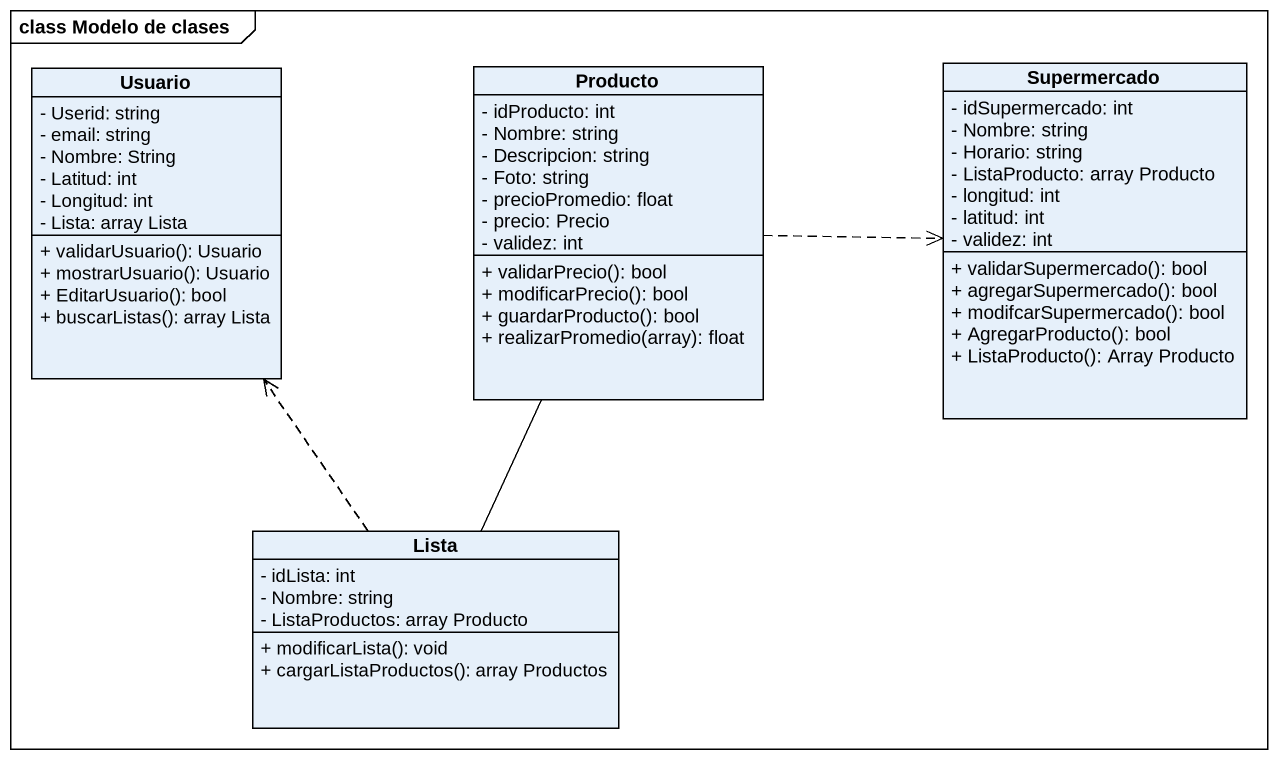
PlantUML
@startuml
mainframe class Modelo de clases
hide circle
hide empty members
skinparam classAttributeIconSize 0
class Usuario {
  - Userid: string
  - email: string
  - Nombre: String
  - Latitud: int
  - Longitud: int
  - Lista: array Lista
  + validarUsuario(): Usuario
  + mostrarUsuario(): Usuario
  + EditarUsuario(): bool
  + buscarListas(): array Lista
}
class Producto {
  - idProducto: int
  - Nombre: string
  - Descripcion: string
  - Foto: string
  - precioPromedio: float
  - precio: Precio
  - validez: int
  + validarPrecio(): bool
  + modificarPrecio(): bool
  + guardarProducto(): bool
  + realizarPromedio(array): float
}
class Supermercado {
  - idSupermercado: int
  - Nombre: string
  - Horario: string
  - ListaProducto: array Producto
  - longitud: int
  - latitud: int
  - validez: int
  + validarSupermercado(): bool
  + agregarSupermercado(): bool
  + modifcarSupermercado(): bool
  + AgregarProducto(): bool
  + ListaProducto(): Array Producto
}
class Lista {
  - idLista: int
  - Nombre: string
  - ListaProductos: array Producto
  + modificarLista(): void
  + cargarListaProductos(): array Productos
}
Producto .right.> Supermercado
Producto -- Lista
Lista .up.> Usuario
@enduml
